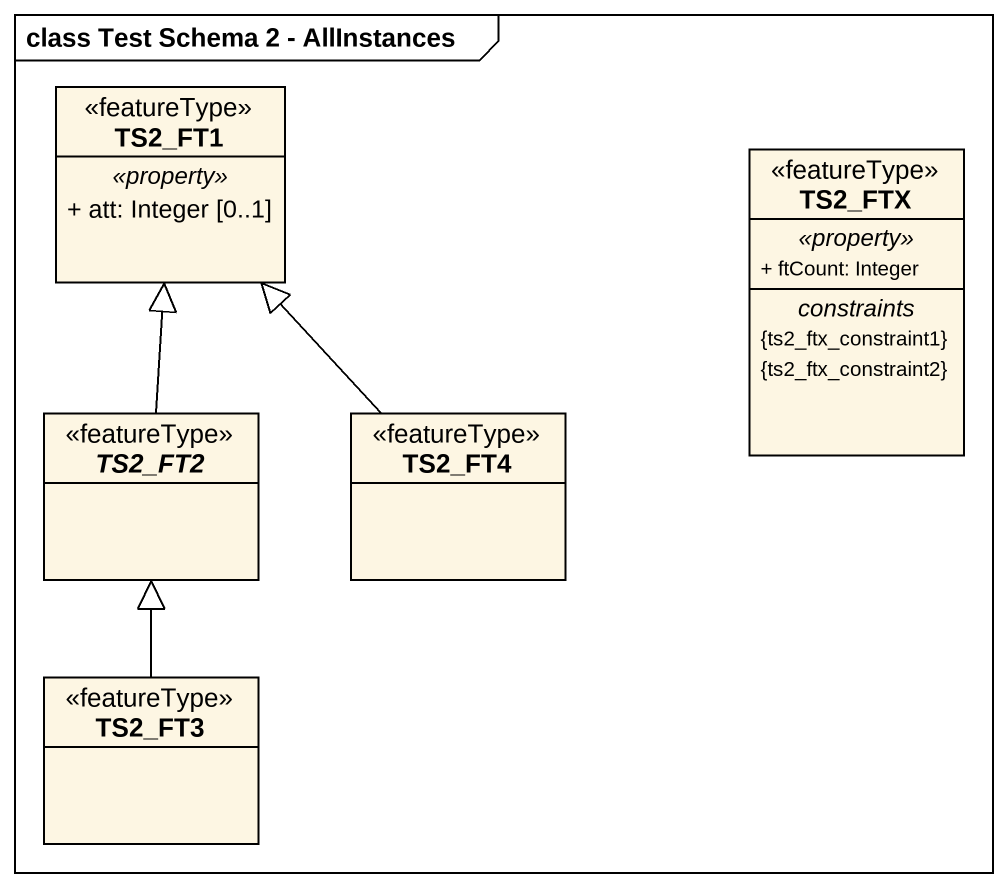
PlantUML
@startuml
mainframe class Test Schema 2 - AllInstances
hide circle
hide empty members
skinparam classAttributeIconSize 0
class TS2_FT1 <<featureType>> {
  .. <<property>> ..
  + att: Integer [0..1]
}
class TS2_FTX <<featureType>> {
  .. <<property>> ..
  + ftCount: Integer
  -- constraints --
  {ts2_ftx_constraint1}
  {ts2_ftx_constraint2}
}
abstract class TS2_FT2 <<featureType>>
class TS2_FT4 <<featureType>>
class TS2_FT3 <<featureType>>
TS2_FT2 -up-|> TS2_FT1
TS2_FT4 -up-|> TS2_FT1
TS2_FT3 -up-|> TS2_FT2
@enduml
